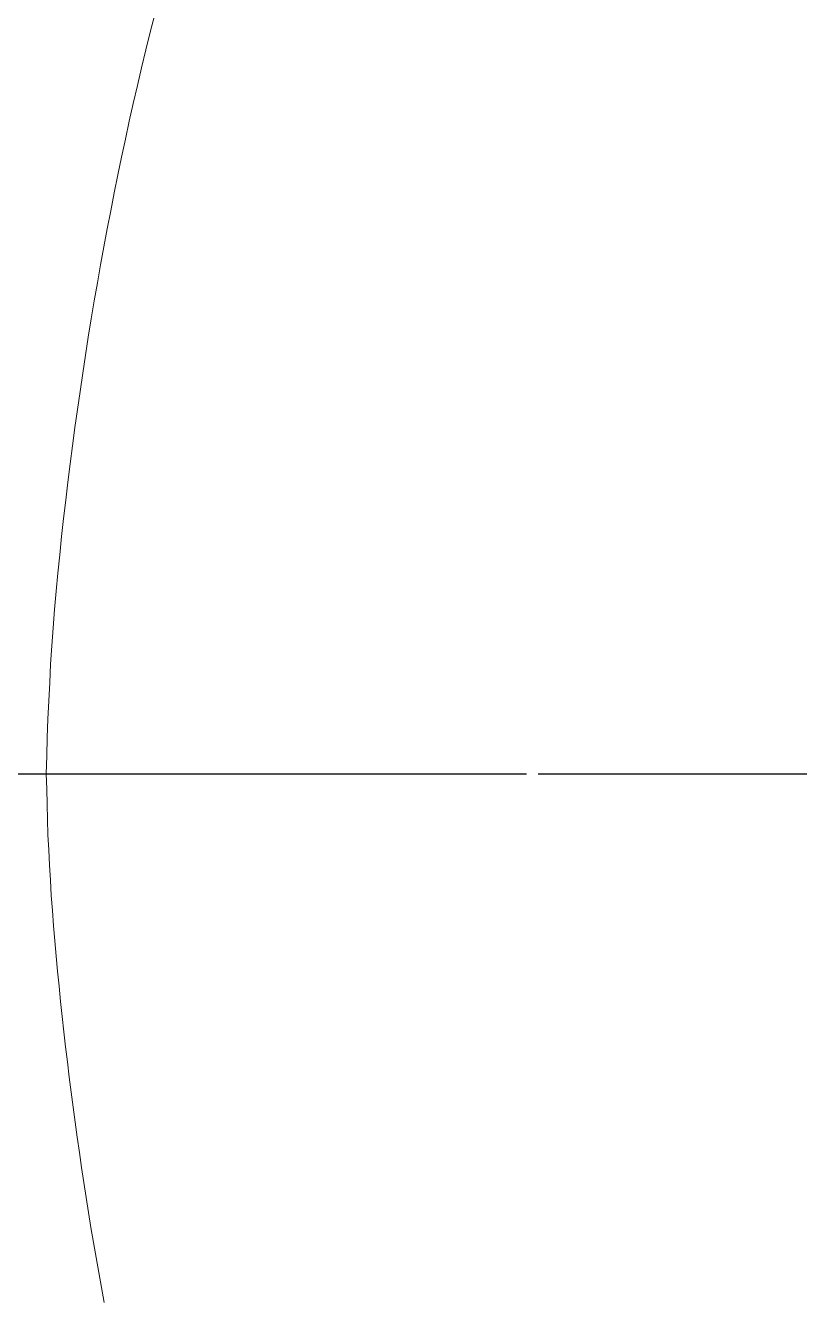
# Model space of a CAD drawing. Extents: x -5208 to -4788, y -2139 to -1842.
# Drawn here: x -5067.37 to -5050.85, y -2071.08 to -2043.87 of the extents above; entities that cross this region are included whole.
import ezdxf

# ---------------------------------------------------------------- set-up
doc = ezdxf.new("R2010")
doc.units = 0
doc.header["$LTSCALE"] = 7
doc.linetypes.add('CENTER', pattern=[2, 1.25, -0.25, 0.25, -0.25])
doc.layers.add('1', color=1, linetype='CENTER')
doc.layers.add('Trimetric', color=7, linetype='CONTINUOUS')

msp = doc.modelspace()

# ---------------------------------------------------------------- linework, layer by layer
at = {"layer": '1'}
for p, q in [((-5068.926, -2059.843), (-4835.119, -2059.843)), ((-5066.928, -2059.843), (-4833.119, -2059.843))]:
    msp.add_line(p, q, dxfattribs=at)
at = {"layer": 'Trimetric', "color": 0, "linetype": 'Continuous', "lineweight": 18}
for points in [[(-5064.609, -2043.639), (-5064.706, -2044.017), (-5064.801, -2044.396), (-5064.893, -2044.776), (-5064.982, -2045.156), (-5065.07, -2045.536), (-5065.155, -2045.918), (-5065.238, -2046.299), (-5065.32, -2046.681), (-5065.399, -2047.064), (-5065.477, -2047.446), (-5065.552, -2047.83), (-5065.626, -2048.213), (-5065.697, -2048.597), (-5065.767, -2048.981), (-5065.836, -2049.366), (-5065.901, -2049.751), (-5065.967, -2050.136), (-5066.029, -2050.521), (-5066.09, -2050.907), (-5066.148, -2051.293), (-5066.206, -2051.68), (-5066.262, -2052.066), (-5066.315, -2052.453), (-5066.368, -2052.84), (-5066.417, -2053.227), (-5066.465, -2053.615), (-5066.512, -2054.003), (-5066.556, -2054.391), (-5066.599, -2054.779), (-5066.639, -2055.167), (-5066.677, -2055.556), (-5066.714, -2055.945), (-5066.748, -2056.334), (-5066.778, -2056.723), (-5066.809, -2057.113), (-5066.833, -2057.502), (-5066.854, -2057.892), (-5066.875, -2058.282), (-5066.893, -2058.672), (-5066.905, -2059.063), (-5066.916, -2059.453), (-5066.928, -2059.844)], [(-5066.928, -2059.842), (-5066.918, -2060.166), (-5066.909, -2060.491), (-5066.899, -2060.815), (-5066.89, -2061.139), (-5066.872, -2061.463), (-5066.855, -2061.787), (-5066.837, -2062.111), (-5066.819, -2062.435), (-5066.794, -2062.759), (-5066.769, -2063.082), (-5066.744, -2063.405), (-5066.716, -2063.729), (-5066.684, -2064.051), (-5066.653, -2064.374), (-5066.622, -2064.697), (-5066.586, -2065.02), (-5066.55, -2065.342), (-5066.514, -2065.665), (-5066.476, -2065.987), (-5066.435, -2066.309), (-5066.395, -2066.63), (-5066.354, -2066.952), (-5066.309, -2067.274), (-5066.265, -2067.595), (-5066.22, -2067.916), (-5066.172, -2068.237), (-5066.124, -2068.558), (-5066.074, -2068.879), (-5066.023, -2069.199), (-5065.972, -2069.519), (-5065.918, -2069.839), (-5065.863, -2070.159), (-5065.808, -2070.479), (-5065.75, -2070.798), (-5065.692, -2071.117)]]:
    msp.add_lwpolyline(points, dxfattribs=at)

doc.saveas('drawing.dxf')
